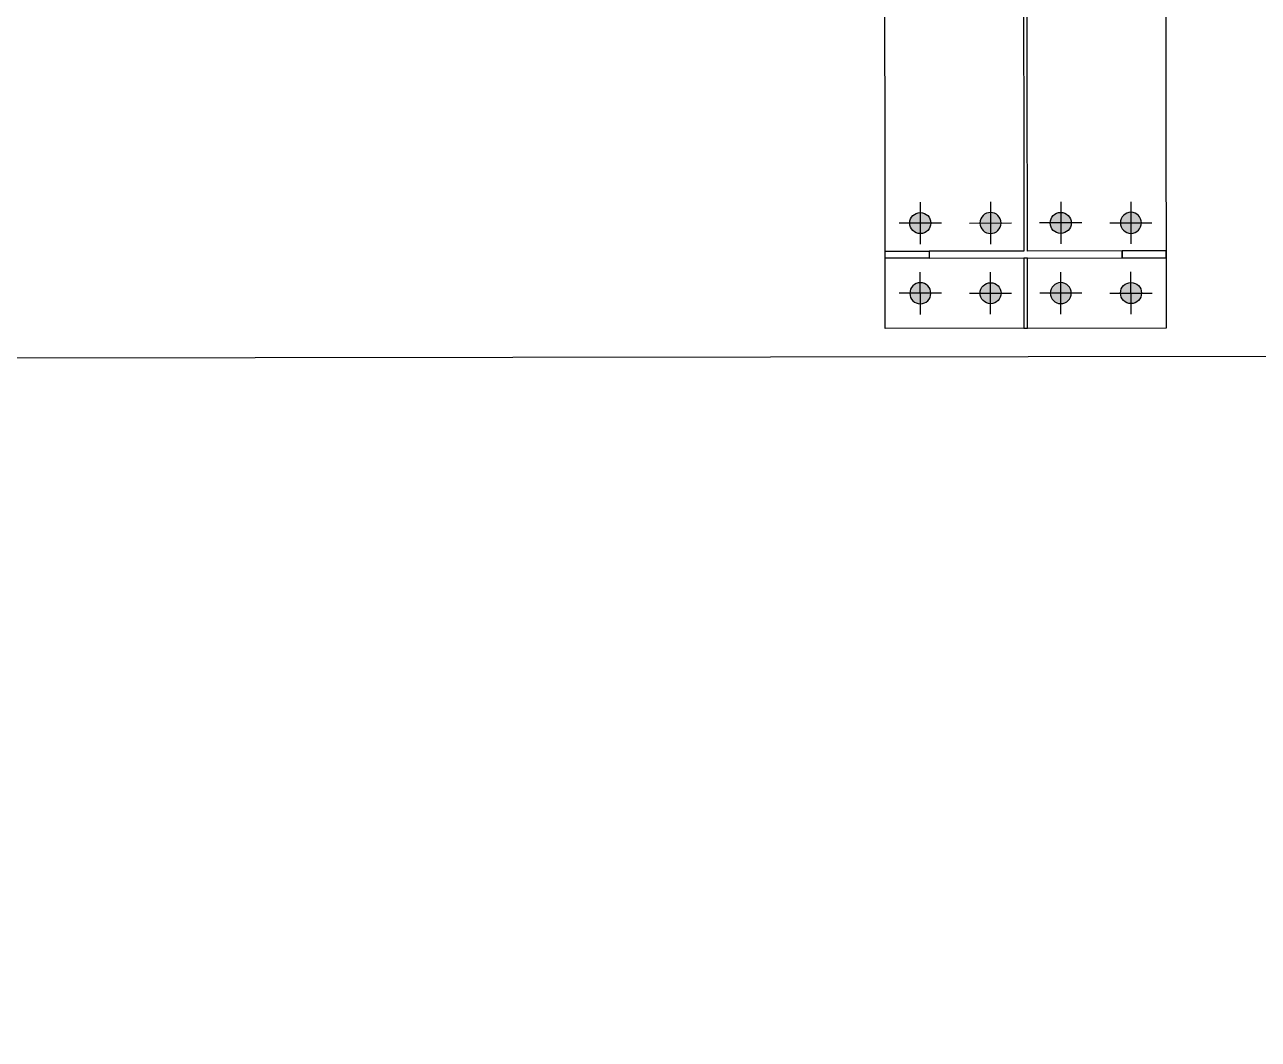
# Model space of a CAD drawing. Header units: feet. Extents: x -99009 to 3252343, y -11094690 to 9035152.
# Drawn here: x 2461552 to 2463309, y -1939134 to -1937688 of the extents above; entities that cross this region are included whole.
import ezdxf

# ---------------------------------------------------------------- set-up
doc = ezdxf.new("R2010")
doc.units = ezdxf.units.FT
doc.layers.add('1', color=1, linetype='Continuous')
doc.layers.add('GANGWAY', color=51, linetype='Continuous', lineweight=25)

# ---------------------------------------------------------------- blocks, each defined once
blk = doc.blocks.new('24')
h = blk.add_hatch(color=7)
h.dxf.hatch_style = 1
edge = h.paths.add_edge_path()
edge.add_ellipse((0, 0), major_axis=(15, 0), ratio=1, start_angle=0, end_angle=360)
at = {"color": 1}
for p, q in [((0, 30), (0, -30)), ((-30, 0), (30, 0))]:
    blk.add_line(p, q, dxfattribs=at)
at = {"color": 7}
blk.add_circle((0, 0), 15, dxfattribs=at)
blk = doc.blocks.new('zw$CD60')
at = {"color": 1}
for p, rotation in [((-50, 50), 270), ((50, -50), 90.00000000000001)]:
    blk.add_blockref('24', p, dxfattribs=dict(at, rotation=rotation))
at = {"color": 1, "xscale": -1}
for p, rotation in [((50, 50), 89.99999999999982), ((-50, -50), 270)]:
    blk.add_blockref('24', p, dxfattribs=dict(at, rotation=rotation))
blk = doc.blocks.new('FC1624E')
at = {"color": 1}
blk.add_lwpolyline([(1043586.3, 507083.9), (1043586.3, 507803.9), (1043986.3, 507803.9), (1043986.3, 507083.9)], close=True, dxfattribs=at)
at = {"color": 4}
for points in [[(1043783.8, 507703.9), (1043788.8, 507703.9), (1043788.8, 507803.9), (1043783.8, 507803.9)], [(1043648.8, 507703.9), (1043586.3, 507703.9), (1043586.3, 507693.9), (1043648.8, 507693.9)], [(1043923.8, 507703.9), (1043986.3, 507703.9), (1043986.3, 507693.9), (1043923.8, 507693.9)], [(1043648.8, 507183.9), (1043586.3, 507183.9), (1043586.3, 507193.9), (1043648.8, 507193.9)], [(1043783.8, 507183.9), (1043788.8, 507183.9), (1043788.8, 507083.9), (1043783.8, 507083.9)], [(1043923.8, 507183.9), (1043986.3, 507183.9), (1043986.3, 507193.9), (1043923.8, 507193.9)]]:
    blk.add_lwpolyline(points, close=True, dxfattribs=at)
at = {"color": 3}
blk.add_lwpolyline([(1043648.8, 507183.9), (1043923.8, 507183.9), (1043923.8, 507193.9), (1043788.8, 507193.9), (1043788.8, 507693.9), (1043923.8, 507693.9), (1043923.8, 507703.9), (1043648.8, 507703.9), (1043648.8, 507693.9), (1043783.8, 507693.9), (1043783.8, 507193.9), (1043648.8, 507193.9)], close=True, dxfattribs=at)
at = {"color": 1, "xscale": -1, "rotation": 180}
for p in [(1043686.3, 507703.9), (1043886.3, 507703.9)]:
    blk.add_blockref('zw$CD60', p, dxfattribs=at)
at = {"color": 1}
for p in [(1043686.3, 507183.9), (1043886.3, 507183.9)]:
    blk.add_blockref('zw$CD60', p, dxfattribs=at)

msp = doc.modelspace()

# ---------------------------------------------------------------- linework, layer by layer
at = {"layer": '1'}
msp.add_arc((2520410.24778, -1978395.99612), 100000, 84.1346387202, 194.3871675539, dxfattribs=at)
at = {"layer": 'GANGWAY', "color": 141, "lineweight": -3}
msp.add_lwpolyline([(2509446.22656, -1917334.1328), (2460450.04422, -1917389.76145), (2459859.48208, -1917818.52473), (2459882.58238, -1938164.63184), (2460473.63056, -1938163.96079), (2508969.81322, -1938108.89982), (2509469.49769, -1937830.7058)], close=True, dxfattribs=at)

# ---------------------------------------------------------------- block references
at = {"rotation": 180.0650517140735}
msp.add_blockref('FC1624E', (3506186.51137, -1429132.18077), dxfattribs=at)

doc.saveas('drawing.dxf')
